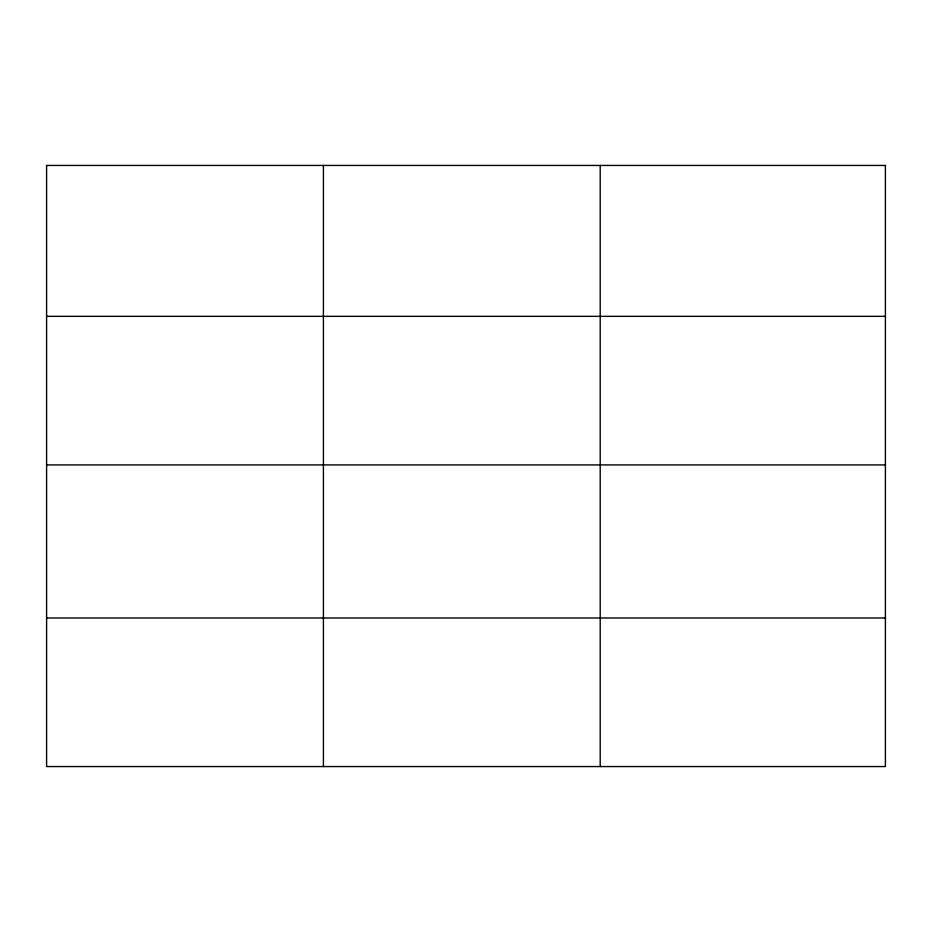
<?xml version="1.0" encoding="UTF-8"?>
<svg xmlns="http://www.w3.org/2000/svg" width="932" height="932" viewBox="0 0 932 932"><rect width="100%" height="100%" fill="white"/><g stroke="black" fill="none" stroke-linecap="round" stroke-linejoin="round"><path stroke-width="1.4" d="M46.6 316.344L885.4 316.344M46.6 464.917L885.4 464.917M46.6 617.986L885.4 617.986M600.208 165.442L600.208 766.558M323.404 165.442L323.404 766.558M885.4 165.442L46.6 165.442L46.6 766.558L885.4 766.558L885.4 165.442"/></g></svg>
